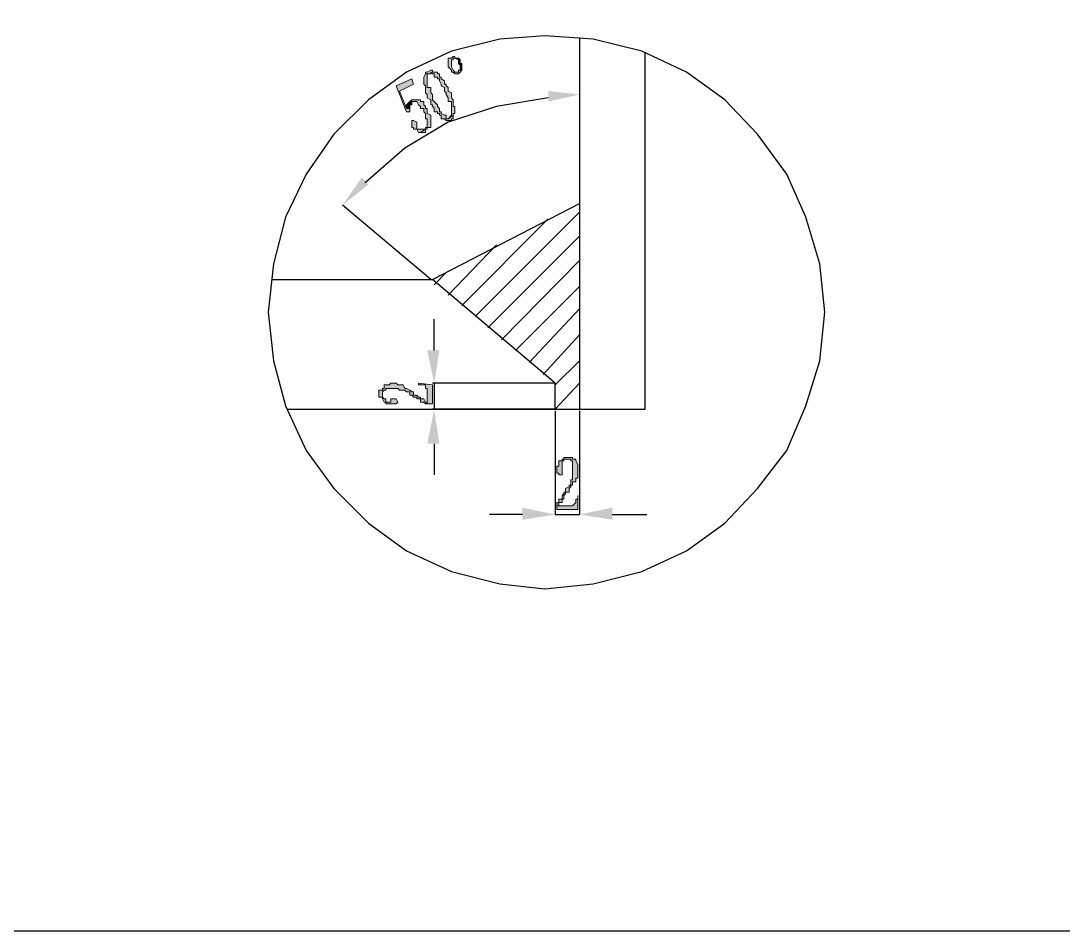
# Model space of a CAD drawing. Header units: millimetres. Extents: x 20 to 821, y 1 to 1134.
# Drawn here: x 279.2 to 387.7, y 0.5 to 95.3 of the extents above; entities that cross this region are included whole.
import ezdxf

# ---------------------------------------------------------------- set-up
doc = ezdxf.new("R2010")
doc.units = ezdxf.units.MM
doc.layers.add('1', color=7, linetype='Continuous')

msp = doc.modelspace()

# ---------------------------------------------------------------- hatches: boundary and pattern name
h = msp.add_hatch(color=0)
h.dxf.hatch_style = 2
h.paths.add_polyline_path([(324, 91.401732), (323.64, 91.401732), (323.64, 91.221732), (323.64, 90.501732), (324, 90.141732), (324, 89.961732), (324.18, 89.961732), (324.36, 89.781732), (324.72, 89.781732), (324.9, 89.961732), (325.08, 90.141732), (324.72, 90.141732), (324.72, 89.961732), (324.36, 89.961732), (324.18, 90.141732), (324, 90.501732), (324, 91.221732), (324.18, 91.221732), (324.18, 91.401732), (324.36, 91.401732), (324.36, 91.581732), (324.18, 91.581732)])
h = msp.add_hatch(color=0)
h.dxf.hatch_style = 2
h.paths.add_polyline_path([(324.36, 91.401732), (324.18, 91.401732), (324.36, 91.401732), (324.72, 91.221732), (324.72, 90.861732), (324.9, 90.681732), (324.9, 90.141732), (324.72, 90.141732), (325.08, 90.141732), (325.08, 90.501732), (325.08, 90.861732), (324.9, 90.861732), (324.9, 91.221732), (324.72, 91.401732)])
h = msp.add_hatch(color=0)
h.dxf.hatch_style = 2
h.paths.add_polyline_path([(321.48, 89.961732), (321.3, 89.961732), (321.3, 89.781732), (321.84, 89.781732), (321.84, 89.961732), (322.02, 89.781732), (322.2, 89.781732), (322.2, 89.421732), (322.56, 89.421732), (322.56, 89.241732), (322.74, 89.241732), (322.74, 89.061732), (322.92, 88.701732), (322.92, 88.521732), (323.28, 88.341732), (323.28, 87.981732), (323.46, 87.801732), (323.46, 87.621732), (323.64, 87.261732), (323.64, 86.901732), (324, 86.901732), (324, 85.461732), (323.64, 85.101732), (324.18, 85.461732), (324.18, 85.641732), (324.36, 85.641732), (324.36, 86.361732), (324.18, 86.361732), (324.18, 87.081732), (324, 87.261732), (324, 87.801732), (323.64, 87.981732), (323.64, 88.341732), (323.46, 88.521732), (323.46, 88.701732), (323.28, 88.701732), (323.28, 89.061732), (322.92, 89.241732), (322.92, 89.421732), (322.74, 89.421732), (322.74, 89.781732), (322.56, 89.781732), (322.56, 89.961732), (322.2, 89.961732), (322.02, 89.961732), (322.02, 90.141732), (321.84, 90.141732)])
h = msp.add_hatch(color=0)
h.dxf.hatch_style = 2
h.paths.add_polyline_path([(319.86, 89.241732), (318.24, 88.521732), (319.32, 85.821732), (319.68, 85.821732), (319.68, 86.181732), (319.32, 86.181732), (318.6, 87.981732), (320.04, 88.701732)])
h = msp.add_hatch(color=0)
h.dxf.hatch_style = 2
h.paths.add_polyline_path([(321.3, 89.781732), (321.12, 89.421732), (321.12, 88.701732), (321.3, 88.521732), (321.3, 87.801732), (321.48, 87.621732), (321.48, 87.261732), (321.84, 87.081732), (321.84, 86.541732), (322.02, 86.541732), (322.02, 86.361732), (322.2, 86.181732), (322.2, 85.821732), (322.56, 85.821732), (322.56, 85.641732), (322.74, 85.641732), (322.74, 85.461732), (322.92, 85.461732), (322.92, 85.101732), (323.28, 85.101732), (323.46, 84.921732), (324, 84.921732), (324, 85.101732), (324.18, 85.101732), (324.18, 85.461732), (323.64, 85.101732), (323.46, 85.101732), (323.46, 85.461732), (323.28, 85.461732), (322.92, 85.641732), (322.92, 85.821732), (322.74, 85.821732), (322.74, 86.181732), (322.56, 86.361732), (322.56, 86.541732), (322.2, 86.901732), (322.02, 87.081732), (322.02, 87.621732), (321.84, 87.801732), (321.84, 88.341732), (321.48, 88.341732), (321.48, 89.781732), (321.84, 89.781732)])
h = msp.add_hatch(color=1)
h.dxf.hatch_style = 2
h.paths.add_polyline_path([(334.08, 87.981732), (334.08, 86.901732), (337.32, 87.621732)])
h = msp.add_hatch(color=0)
h.dxf.hatch_style = 2
h.paths.add_polyline_path([(319.86, 87.081732), (319.68, 86.901732), (319.32, 86.541732), (319.86, 86.901732), (320.4, 86.901732), (320.58, 86.541732), (320.76, 86.361732), (320.76, 86.181732), (321.12, 86.181732), (321.12, 85.821732), (321.3, 85.641732), (321.3, 85.101732), (321.48, 85.101732), (321.48, 84.921732), (321.48, 84.741732), (321.48, 84.201732), (321.3, 84.201732), (321.3, 84.021732), (320.76, 83.661732), (321.3, 83.661732), (321.3, 84.021732), (321.48, 84.021732), (321.48, 84.201732), (321.84, 84.201732), (321.84, 84.381732), (321.84, 85.461732), (321.48, 85.641732), (321.48, 86.181732), (321.3, 86.181732), (321.3, 86.361732), (321.12, 86.541732), (321.12, 86.901732), (320.76, 86.901732), (320.76, 87.081732), (320.58, 87.081732)])
h = msp.add_hatch(color=0)
h.dxf.hatch_style = 2
h.paths.add_polyline_path([(319.32, 86.541732), (319.32, 86.181732), (319.68, 86.181732), (319.68, 86.541732), (319.86, 86.541732), (319.86, 86.901732)])
h = msp.add_hatch(color=0)
h.dxf.hatch_style = 2
h.paths.add_polyline_path([(319.86, 84.921732), (319.86, 84.201732), (320.04, 84.201732), (320.04, 84.021732), (320.4, 84.021732), (320.58, 83.661732), (320.76, 83.661732), (321.3, 84.021732), (320.4, 84.021732), (320.4, 84.201732), (320.4, 84.381732), (320.4, 84.741732), (320.04, 84.921732)])
h = msp.add_hatch(color=1)
h.dxf.hatch_style = 2
h.paths.add_polyline_path([(315.36, 78.261732), (314.64, 78.981732), (312.66, 76.101732)])
h = msp.add_hatch(color=1)
h.dxf.hatch_style = 2
h.paths.add_polyline_path([(321.48, 60.981732), (322.74, 60.981732), (322.2, 57.561732)])
h = msp.add_hatch(color=0)
h.dxf.hatch_style = 2
h.paths.add_polyline_path([(316.44, 56.301732), (316.44, 56.121732), (316.8, 56.121732), (316.8, 55.941732), (316.8, 56.301732), (316.8, 56.661732), (316.98, 56.841732), (317.16, 56.841732), (317.16, 57.021732), (318.42, 57.021732), (318.6, 56.841732), (319.14, 56.841732), (319.32, 56.661732), (319.68, 56.661732), (319.68, 56.301732), (319.86, 56.301732), (320.04, 56.121732), (320.4, 56.121732), (320.4, 55.941732), (320.76, 55.941732), (320.76, 55.581732), (321.12, 55.581732), (321.3, 55.401732), (321.48, 55.401732), (321.48, 55.581732), (321.3, 55.581732), (321.12, 55.941732), (320.76, 55.941732), (320.76, 56.121732), (320.58, 56.121732), (320.4, 56.301732), (320.04, 56.301732), (320.04, 56.661732), (319.86, 56.661732), (319.68, 56.841732), (319.32, 57.021732), (319.14, 57.021732), (318.96, 57.381732), (318.42, 57.381732), (318.24, 57.561732), (317.7, 57.561732), (317.52, 57.381732), (316.98, 57.381732), (316.98, 57.021732), (316.8, 57.021732), (316.8, 56.841732), (316.44, 56.841732), (316.44, 56.661732)])
h = msp.add_hatch(color=0)
h.dxf.hatch_style = 2
h.paths.add_polyline_path([(320.58, 57.561732), (320.58, 57.381732), (320.76, 57.381732), (321.3, 57.381732), (321.3, 57.021732), (321.48, 57.021732), (321.48, 56.841732), (321.48, 55.401732), (322.02, 55.401732), (322.02, 57.381732)])
h = msp.add_hatch(color=0)
h.dxf.hatch_style = 2
h.paths.add_polyline_path([(316.8, 55.941732), (316.98, 55.581732), (317.16, 55.581732), (317.16, 55.401732), (318.24, 55.401732), (318.42, 55.581732), (318.24, 55.941732), (317.7, 55.941732), (317.7, 55.581732), (317.16, 55.581732), (317.16, 55.941732), (316.98, 55.941732), (316.8, 56.121732), (316.8, 56.301732)])
h = msp.add_hatch(color=1)
h.dxf.hatch_style = 2
h.paths.add_polyline_path([(321.48, 51.261732), (322.74, 51.261732), (322.2, 54.861732)])
h = msp.add_hatch(color=0)
h.dxf.hatch_style = 2
h.paths.add_polyline_path([(336.24, 49.821732), (335.7, 49.821732), (335.7, 49.641732), (336.42, 49.641732), (336.42, 49.461732), (336.6, 49.461732), (336.6, 49.101732), (336.6, 47.481732), (336.42, 47.481732), (336.42, 47.301732), (336.42, 46.941732), (336.24, 46.941732), (336.24, 46.761732), (335.88, 46.581732), (335.88, 46.221732), (335.7, 46.221732), (335.7, 46.041732), (335.52, 45.861732), (335.52, 45.501732), (335.16, 45.501732), (335.16, 45.141732), (334.98, 45.141732), (334.98, 44.781732), (335.16, 44.781732), (335.16, 45.141732), (335.52, 45.141732), (335.52, 45.501732), (335.7, 45.501732), (335.7, 45.861732), (335.88, 46.041732), (335.88, 46.221732), (336.24, 46.221732), (336.24, 46.581732), (336.42, 46.761732), (336.42, 46.941732), (336.6, 46.941732), (336.6, 47.301732), (336.96, 47.301732), (336.96, 47.661732), (337.14, 47.661732), (337.14, 49.101732), (336.96, 49.461732), (336.96, 49.641732), (336.6, 49.641732), (336.6, 49.821732), (336.42, 49.821732)])
h = msp.add_hatch(color=0)
h.dxf.hatch_style = 2
h.paths.add_polyline_path([(335.7, 49.641732), (335.52, 49.641732), (335.52, 49.461732), (335.16, 49.461732), (335.16, 49.101732), (335.16, 48.921732), (334.98, 48.921732), (334.98, 48.201732), (335.16, 48.201732), (335.16, 48.021732), (335.52, 48.021732), (335.52, 49.101732), (335.52, 49.461732), (335.7, 49.461732), (335.7, 49.641732), (335.88, 49.641732)])
h = msp.add_hatch(color=0)
h.dxf.hatch_style = 2
h.paths.add_polyline_path([(337.14, 45.861732), (337.14, 45.501732), (336.96, 45.501732), (336.96, 45.141732), (336.6, 44.781732), (334.98, 44.781732), (334.98, 44.421732), (337.14, 44.421732)])
h = msp.add_hatch(color=1)
h.dxf.hatch_style = 2
h.paths.add_polyline_path([(331.38, 44.601732), (331.38, 43.341732), (334.8, 43.881732)])
h = msp.add_hatch(color=1)
h.dxf.hatch_style = 2
h.paths.add_polyline_path([(340.74, 44.601732), (340.74, 43.341732), (337.32, 43.881732)])

# ---------------------------------------------------------------- linework, layer by layer
at = {"layer": '1', "color": 0, "lineweight": 25}
for points in [[(20.16, 1133.601732), (821.16, 1133.601732), (821.16, 0.501732), (20.16, 0.501732), (20.16, 1133.601732)], [(362.88, 64.941732), (362.34, 69.981732), (360.9, 74.841732), (358.92, 79.341732), (355.86, 83.481732), (352.44, 87.081732), (348.48, 89.961732), (343.8, 92.121732), (338.76, 93.381732), (333.72, 93.741732), (329.04, 93.381732), (324, 92.121732), (319.32, 89.961732), (315.36, 87.081732), (311.76, 83.481732), (308.88, 79.341732), (306.72, 74.841732), (305.46, 69.981732), (304.92, 64.941732), (305.46, 59.901732), (306.72, 55.221732), (308.88, 50.541732), (311.76, 46.581732), (315.36, 42.981732), (319.32, 40.101732), (324, 37.941732), (329.04, 36.681732), (333.72, 36.141732), (338.76, 36.681732), (343.8, 37.941732), (348.48, 40.101732), (352.44, 42.981732), (355.86, 46.581732), (358.92, 50.541732), (360.9, 55.221732), (362.34, 59.901732), (362.88, 64.941732)], [(337.32, 93.561732), (337.32, 54.861732)], [(306.9, 54.861732), (344.16, 54.861732), (344.16, 91.941732)], [(334.8, 54.861732), (334.8, 57.561732), (322.02, 68.361732), (337.32, 76.281732)], [(305.28, 68.361732), (322.02, 68.361732)]]:
    msp.add_lwpolyline(points, dxfattribs=at)
at = {"layer": '1', "color": 0, "lineweight": 5}
for points in [[(324, 91.401732), (323.64, 91.401732), (323.64, 91.221732), (323.64, 90.501732), (324, 90.141732), (324, 89.961732), (324.18, 89.961732), (324.36, 89.781732), (324.72, 89.781732), (324.9, 89.961732), (325.08, 90.141732), (324.72, 90.141732), (324.72, 89.961732), (324.36, 89.961732), (324.18, 90.141732), (324, 90.501732), (324, 91.221732), (324.18, 91.221732), (324.18, 91.401732), (324.36, 91.401732), (324.36, 91.581732), (324.18, 91.581732), (324, 91.401732)], [(324.36, 91.401732), (324.18, 91.401732), (324.36, 91.401732), (324.72, 91.221732), (324.72, 90.861732), (324.9, 90.681732), (324.9, 90.141732), (324.72, 90.141732), (325.08, 90.141732), (325.08, 90.501732), (325.08, 90.861732), (324.9, 90.861732), (324.9, 91.221732), (324.72, 91.401732), (324.36, 91.401732)], [(321.48, 89.961732), (321.3, 89.961732), (321.3, 89.781732), (321.84, 89.781732), (321.84, 89.961732), (322.02, 89.781732), (322.2, 89.781732), (322.2, 89.421732), (322.56, 89.421732), (322.56, 89.241732), (322.74, 89.241732), (322.74, 89.061732), (322.92, 88.701732), (322.92, 88.521732), (323.28, 88.341732), (323.28, 87.981732), (323.46, 87.801732), (323.46, 87.801732), (323.46, 87.621732), (323.64, 87.261732), (323.64, 86.901732), (324, 86.901732), (324, 85.461732), (323.64, 85.101732), (324.18, 85.461732), (324.18, 85.641732), (324.36, 85.641732), (324.36, 86.361732), (324.18, 86.361732), (324.18, 87.081732), (324, 87.261732), (324, 87.801732), (323.64, 87.981732), (323.64, 88.341732), (323.46, 88.521732), (323.46, 88.701732), (323.28, 88.701732), (323.28, 89.061732), (322.92, 89.241732), (322.92, 89.421732), (322.74, 89.421732), (322.74, 89.781732), (322.56, 89.781732), (322.56, 89.961732), (322.2, 89.961732), (322.02, 89.961732), (322.02, 90.141732), (321.84, 90.141732), (321.48, 89.961732)], [(319.86, 89.241732), (318.24, 88.521732), (319.32, 85.821732), (319.68, 85.821732), (319.68, 86.181732), (319.32, 86.181732), (318.6, 87.981732), (320.04, 88.701732), (319.86, 89.241732)], [(321.3, 89.781732), (321.12, 89.421732), (321.12, 88.701732), (321.3, 88.521732), (321.3, 87.801732), (321.48, 87.621732), (321.48, 87.261732), (321.84, 87.081732), (321.84, 86.541732), (322.02, 86.541732), (322.02, 86.361732), (322.2, 86.181732), (322.2, 85.821732), (322.56, 85.821732), (322.56, 85.641732), (322.56, 85.641732), (322.74, 85.641732), (322.74, 85.461732), (322.92, 85.461732), (322.92, 85.101732), (323.28, 85.101732), (323.46, 84.921732), (324, 84.921732), (324, 85.101732), (324.18, 85.101732), (324.18, 85.461732), (323.64, 85.101732), (323.46, 85.101732), (323.46, 85.461732), (323.28, 85.461732), (322.92, 85.641732), (322.92, 85.821732), (322.74, 85.821732), (322.74, 86.181732), (322.56, 86.361732), (322.56, 86.541732), (322.2, 86.901732), (322.02, 87.081732), (322.02, 87.621732), (321.84, 87.801732), (321.84, 88.341732), (321.48, 88.341732), (321.48, 89.781732), (321.84, 89.781732), (321.3, 89.781732)], [(319.86, 87.081732), (319.68, 86.901732), (319.32, 86.541732), (319.86, 86.901732), (320.4, 86.901732), (320.58, 86.541732), (320.76, 86.361732), (320.76, 86.181732), (321.12, 86.181732), (321.12, 85.821732), (321.3, 85.641732), (321.3, 85.101732), (321.48, 85.101732), (321.48, 84.921732), (321.48, 84.741732), (321.48, 84.201732), (321.3, 84.201732), (321.3, 84.021732), (320.76, 83.661732), (321.3, 83.661732), (321.3, 84.021732), (321.48, 84.021732), (321.48, 84.201732), (321.84, 84.201732), (321.84, 84.381732), (321.84, 85.461732), (321.48, 85.641732), (321.48, 86.181732), (321.3, 86.181732), (321.3, 86.361732), (321.12, 86.541732), (321.12, 86.901732), (320.76, 86.901732), (320.76, 87.081732), (320.58, 87.081732), (319.86, 87.081732)], [(319.32, 86.541732), (319.32, 86.181732), (319.68, 86.181732), (319.68, 86.541732), (319.86, 86.541732), (319.86, 86.901732), (319.32, 86.541732)], [(319.86, 84.921732), (319.86, 84.201732), (320.04, 84.201732), (320.04, 84.021732), (320.4, 84.021732), (320.58, 83.661732), (320.76, 83.661732), (321.3, 84.021732), (320.4, 84.021732), (320.4, 84.201732), (320.4, 84.381732), (320.4, 84.381732), (320.4, 84.741732), (320.04, 84.921732), (319.86, 84.921732)], [(316.44, 56.301732), (316.44, 56.121732), (316.8, 56.121732), (316.8, 55.941732), (316.8, 56.301732), (316.8, 56.661732), (316.98, 56.841732), (317.16, 56.841732), (317.16, 57.021732), (318.42, 57.021732), (318.6, 56.841732), (319.14, 56.841732), (319.32, 56.661732), (319.68, 56.661732), (319.68, 56.301732), (319.86, 56.301732), (320.04, 56.121732), (320.4, 56.121732), (320.4, 55.941732), (320.76, 55.941732), (320.76, 55.581732), (321.12, 55.581732), (321.3, 55.401732), (321.48, 55.401732), (321.48, 55.581732), (321.3, 55.581732), (321.12, 55.941732), (320.76, 55.941732), (320.76, 56.121732), (320.58, 56.121732), (320.4, 56.301732), (320.04, 56.301732), (320.04, 56.661732), (319.86, 56.661732), (319.68, 56.841732), (319.32, 57.021732), (319.14, 57.021732), (318.96, 57.381732), (318.42, 57.381732), (318.24, 57.561732), (317.7, 57.561732), (317.52, 57.381732), (316.98, 57.381732), (316.98, 57.021732), (316.8, 57.021732), (316.8, 56.841732), (316.44, 56.841732), (316.44, 56.661732), (316.44, 56.301732)], [(320.58, 57.561732), (320.58, 57.381732), (320.76, 57.381732), (321.3, 57.381732), (321.3, 57.021732), (321.48, 57.021732), (321.48, 56.841732), (321.48, 55.401732), (322.02, 55.401732), (322.02, 57.381732), (320.58, 57.561732)], [(316.8, 55.941732), (316.98, 55.581732), (317.16, 55.581732), (317.16, 55.401732), (318.24, 55.401732), (318.42, 55.581732), (318.24, 55.941732), (317.7, 55.941732), (317.7, 55.581732), (317.16, 55.581732), (317.16, 55.941732), (316.98, 55.941732), (316.8, 56.121732), (316.8, 56.301732), (316.8, 55.941732)], [(336.24, 49.821732), (335.7, 49.821732), (335.7, 49.641732), (336.42, 49.641732), (336.42, 49.461732), (336.6, 49.461732), (336.6, 49.101732), (336.6, 47.481732), (336.42, 47.481732), (336.42, 47.301732), (336.42, 46.941732), (336.24, 46.941732), (336.24, 46.761732), (335.88, 46.581732), (335.88, 46.221732), (335.7, 46.221732), (335.7, 46.041732), (335.52, 45.861732), (335.52, 45.501732), (335.16, 45.501732), (335.16, 45.141732), (334.98, 45.141732), (334.98, 44.781732), (335.16, 44.781732), (335.16, 45.141732), (335.52, 45.141732), (335.52, 45.501732), (335.7, 45.501732), (335.7, 45.861732), (335.88, 46.041732), (335.88, 46.221732), (336.24, 46.221732), (336.24, 46.581732), (336.42, 46.761732), (336.42, 46.941732), (336.6, 46.941732), (336.6, 47.301732), (336.96, 47.301732), (336.96, 47.661732), (337.14, 47.661732), (337.14, 49.101732), (336.96, 49.461732), (336.96, 49.641732), (336.6, 49.641732), (336.6, 49.821732), (336.42, 49.821732), (336.24, 49.821732)], [(335.7, 49.641732), (335.52, 49.641732), (335.52, 49.461732), (335.16, 49.461732), (335.16, 49.101732), (335.16, 48.921732), (334.98, 48.921732), (334.98, 48.201732), (335.16, 48.201732), (335.16, 48.021732), (335.52, 48.021732), (335.52, 49.101732), (335.52, 49.461732), (335.7, 49.461732), (335.7, 49.641732), (335.88, 49.641732), (335.7, 49.641732)], [(337.14, 45.861732), (337.14, 45.501732), (336.96, 45.501732), (336.96, 45.141732), (336.6, 44.781732), (334.98, 44.781732), (334.98, 44.421732), (337.14, 44.421732), (337.14, 45.861732)]]:
    msp.add_lwpolyline(points, dxfattribs=at)
at = {"layer": '1', "color": 1, "lineweight": 25}
for points in [[(334.08, 87.261732), (328.68, 86.361732), (323.64, 84.741732), (319.14, 82.041732), (315, 78.441732)], [(321.84, 68.361732), (312.66, 76.101732)], [(326.52, 64.581732), (337.32, 75.381732)], [(325.08, 65.661732), (334.08, 74.661732)], [(327.78, 63.321732), (337.32, 72.861732)], [(323.64, 66.741732), (328.68, 71.961732)], [(329.22, 62.061732), (337.32, 70.341732)], [(322.2, 67.821732), (323.46, 69.081732)], [(330.66, 60.981732), (337.32, 67.641732)], [(332.1, 59.721732), (337.32, 65.301732)], [(322.2, 60.981732), (322.2, 64.221732)], [(333.54, 58.461732), (337.32, 62.601732)], [(334.8, 57.381732), (337.32, 59.901732)], [(334.8, 57.561732), (322.02, 57.561732)], [(322.2, 57.561732), (322.2, 54.861732)], [(334.8, 54.861732), (337.32, 57.561732)], [(334.8, 54.861732), (322.02, 54.861732)], [(334.8, 54.681732), (334.8, 43.881732)], [(337.32, 54.861732), (337.68, 54.861732)], [(337.32, 54.681732), (337.32, 43.881732)], [(322.2, 51.261732), (322.2, 48.021732)], [(331.38, 43.881732), (327.96, 43.881732)], [(334.8, 43.881732), (337.32, 43.881732)], [(340.74, 43.881732), (344.34, 43.881732)]]:
    msp.add_lwpolyline(points, dxfattribs=at)

doc.saveas('drawing.dxf')
